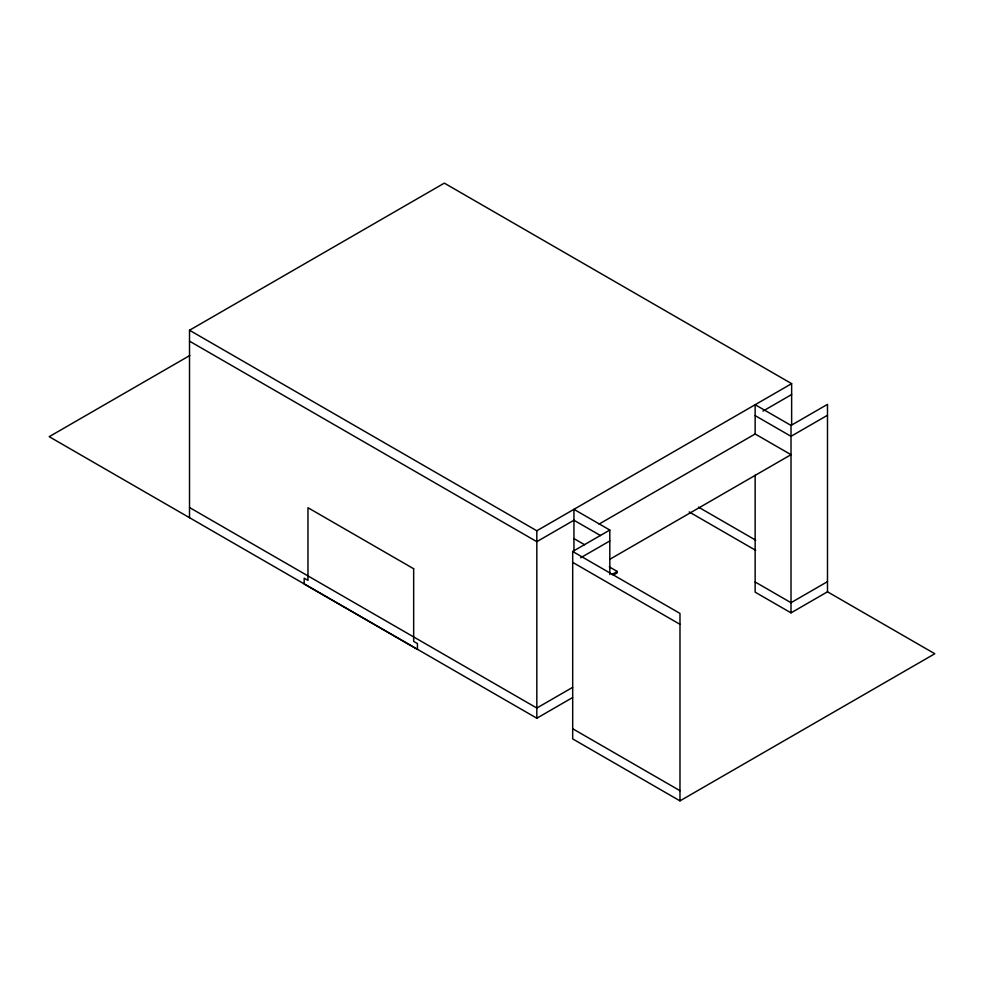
<?xml version="1.0" encoding="UTF-8"?>
<svg xmlns="http://www.w3.org/2000/svg" width="984" height="984" viewBox="0 0 984 984"><rect width="100%" height="100%" fill="white"/><g stroke="black" fill="none" stroke-linecap="round" stroke-linejoin="round"><path stroke-width="1.48" d="M189.518 517.695L189.518 330.255L444.325 183.135L791.64 383.649L791.64 425.076M189.875 355.47L49.2 436.687L536.821 718.209L572.614 697.545M189.518 330.255L536.821 530.77L791.64 383.649M762.969 411.103L791.64 394.547M599.072 524.078L755.146 433.981L791.013 454.682L609.809 559.293M755.146 475.174L755.146 592.159L791.013 612.872L827.495 591.802L934.8 653.745L679.981 800.865L572.688 738.91L572.688 551.471L609.809 530.044L609.809 574.558M755.146 433.981L755.146 404.719L791.013 425.42L827.495 404.363L827.495 591.802M580.634 557.78L609.809 540.942M827.495 415.26L791.013 436.318L755.146 415.617M611.913 574.521L617.239 571.446L617.239 572.86L613.241 575.16M572.614 687.373L536.821 708.037L189.518 507.523M827.495 581.63L791.013 602.7L755.146 581.987M698.492 507.141L755.712 540.179M689.169 511.938L755.712 550.351M609.809 530.044L573.943 509.331L573.943 550.794M600.511 535.567L573.943 520.228L536.821 541.667L189.518 341.153M573.943 538.592L584.57 544.73M609.317 566.87L617.239 571.446M572.688 551.471L679.981 613.426L679.981 800.865M572.688 562.368L679.981 624.323M572.688 728.738L679.981 790.693M791.013 425.42L791.013 612.872M536.821 530.77L536.821 718.209M413.661 568.74L307.967 507.719L307.967 580.363L304.191 578.186L304.191 584.004L417.437 649.391L417.437 643.573L413.661 641.396L413.661 568.74"/></g></svg>
